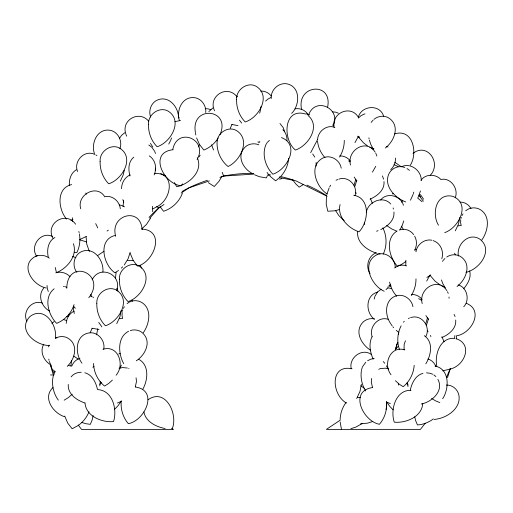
<?xml version="1.0" encoding="UTF-8"?>
<svg xmlns="http://www.w3.org/2000/svg" width="513" height="513" viewBox="0 0 513 513"><rect width="100%" height="100%" fill="white"/><g stroke="black" fill="none" stroke-linecap="round" stroke-linejoin="round"><path stroke-width="0.77" d="M66.767 288.312C67.383 257.09 107.608 273.775 88.768 297.752M115.431 278.514L116.098 272.416M123.062 206.264L123.627 200.769M458.346 256.025C456.301 244.265 469.062 231.876 479.963 239.231C493.891 250.068 479.508 269.505 465.913 272.345M205.764 112.539C206.489 105.466 200.993 97.868 193.651 97.605C181.871 96.861 176.235 110.59 179.383 120.491M344.281 140.344C344.377 146.237 342.639 152.085 339.548 157.081M415.992 278.841C416.088 284.728 414.357 290.576 411.259 295.571M422.75 403.648C421.821 416.819 405.924 423.328 394.253 422.173C390.149 409.945 395.523 389.899 410.932 390.297M55.423 338.426C57.578 324.864 44.08 305.607 29.921 316.559C16.935 329.84 35.474 345.647 49.402 345.512M68.261 384.436C67.479 394.042 76.86 400.384 84.953 402.987M71.467 360.626L70.974 365.763M100.279 381.403L99.817 385.923M72.583 217.781L72.538 221.469M121.575 188.688C121.51 182.904 124.8 177.254 130.161 174.907M121.267 400.736C120.414 408.919 122.921 417.486 128.378 423.693C145.064 420.474 158.895 390.335 135.355 386.994M340.132 419.454C340.363 413.331 342.389 407.2 346.198 402.365M316.066 166.084L316.136 162.403M152.733 211.792L152.457 206.271M396.927 343.825L395.574 349.795M96.585 334.829L97.752 328.807M259.642 142.588L259.758 141.364M361.37 384.205L359.985 391.438L356.702 398.486M414.196 365.307C413.613 373.515 409.656 381.518 403.205 386.687L399.217 384.166L395.388 380.704M326.403 196.633L326.236 204.341L327.807 211.228L334.938 210.798L339.542 209.516M103.741 349.167C105.511 340.876 97.996 331.68 89.384 332.873C74.93 334.848 74.757 353.669 81.952 363.198M121.209 310.371L119.862 316.976L116.727 323.626M261.008 106.589L260.444 110.224M288.665 158.216C288.197 164.756 285.523 171.098 281.156 175.991M459.795 217.563L458.442 224.168L455.307 230.812M357.696 231.28C356.169 242.053 366.718 250.049 375.914 252.935M361.357 370.886C360.357 377.812 361.947 385.051 365.673 390.97M122.165 312.468L122.03 315.546L122.613 318.56M460.745 219.66L460.616 222.732L461.193 225.752M73.75 306.171L73.526 309.871L74.295 313.481M454.454 338.715L454.896 335.566M66.209 323.389C66.466 318.246 69.505 313.347 74.193 311.122M317.592 139.356C318.06 131.213 326.928 124.268 334.848 127.384M405.898 260.238L405.77 265.753M93.186 415.581L92.148 420.006L90.326 424.354L85.613 423.655L81.823 422.449M371.72 378.421L371.29 382.108L372.496 387.495M355.785 179.274L354.041 185.174M427.496 317.765L425.752 323.665M172.804 149.309C177.62 126.249 208.567 139.671 197.107 159.434M124.293 170.252L123.152 175.029L120.324 181.14M415.953 251.806C416.947 244.541 424.565 238.616 431.863 240.225M130.167 252.281L128.109 258.699L124.274 264.971M441.783 258.751C443.969 252.377 441.231 244.618 435.171 241.476M155.683 168.142L155.15 170.13M361.428 370.277L362.281 367.321M354.765 186.636L356.824 180.217M410.285 390.13C411.798 383.185 415.447 375.292 422.956 373.368M426.483 325.133L428.541 318.708M354.945 195.703C358.273 186.238 348.654 175.606 338.881 179.159M374.189 299.041L374.823 296.674M340.061 204.559C336.996 216.781 348.109 228.202 359.017 231.844C368.635 222.001 370.809 198.108 353.739 195.248M53.532 374.804C51.165 383.378 53.095 392.964 58.309 400.134M122.402 311.263L122.716 310.07M460.982 218.448L461.296 217.256M397.825 342.299L395.26 349.558M172.272 428.611C178.28 414.209 165.481 387.334 148.02 399.787M326.864 194.222L329.154 187.88M403.737 220.917L402.256 225.464L400.044 229.689M413.331 193.664L413.76 192.125M420.48 190.958L417.98 197.665M259.655 113.193L260.328 110.827M120.228 368.033L121.337 365.153M119.907 148.661C122.857 141.184 117.952 131.52 109.872 130.238C97.342 128.314 90.73 143.172 94.437 153.611M116.618 290.614C122.729 274.692 99.625 264.067 92.141 279.848M327.544 107.48C333.194 81.259 296.174 84.254 301.58 109.391M455.198 197.8C458.923 188.957 450.824 177.427 441.084 179.409M386.013 409.393L386.667 406.379L386.558 402.756M154.163 174.895C157.113 168.411 155.561 159.78 149.27 155.888M69.005 314.091L68.287 316.335L66.696 316.374M198.55 146.994L199.326 144.66M48.568 346.923L49.158 345.172M74.09 304.607C71.461 313.045 64.843 320.112 56.629 323.363C48.151 314.809 43.233 297.284 54.16 288.787M333.238 125.602C341.325 109.038 316.136 96.438 308.903 114.155M366.269 212.465C367.975 201.551 383.211 195.19 390.752 204.033M135.285 386.892L136.49 381.505L136.06 377.825M413.112 194.427L410.458 200.205M170.694 140.267L171.56 137.971M358.305 117.439C361.165 105.255 380.21 103.793 383.66 116.413M414.908 249.703C416.986 245.445 417.043 240.225 414.6 236.102M425.809 336.509C431.209 326.884 421.455 313.687 410.599 317.65M375.054 296.123L377.53 292.044L381.101 289.223M92.225 328.224L90.147 332.668M182.429 193.164C179.306 201.654 172.15 208.528 163.532 211.285L160.691 207.457M232.017 124.441L230.228 128.34M446.502 377.376L450.228 368.603A206.938 206.938 0 0 1 447.477 377.696M383.211 254.159C387.148 245.971 386.905 235.999 382.884 227.887M89.006 411.766C86.915 417.114 83.26 421.821 78.617 425.2M219.968 134.739C231.607 108.519 190.4 104.678 195.415 132.534M267.344 175.754L266.388 177.908L259.347 176.709L254.499 174.728M405.475 340.779L404.167 344.249L404.039 349.77M358.279 136.567L354.951 142.608M429.997 275.058L426.662 281.105M401.128 325.819C397.351 333.117 396.729 341.985 399.518 349.719M43.72 344.236C39.437 351.777 43.919 361.049 51.011 365.038M71.807 366.006C73.205 362.447 76.116 359.356 79.913 358.433M170.431 140.825L168.732 144.082M410.355 165.18C418.037 153.066 412.984 128.147 394.664 133.893M375.779 166.283L372.425 172.144M266.189 144.082C261.515 154.054 265.401 166.584 272.833 174.196C287.152 169.758 300.464 145.038 281.477 137.567M372.06 336.695C368.488 343.672 370.072 352.2 373.182 359.068M221.674 176.716L219.019 181.256L214.287 186.501L208.278 182.647M310.66 152.682L317.694 139.318M142.922 389.014C148.026 379.902 149.411 364.833 138.619 359.241M150.553 218.172L146.545 224.335L141.626 228.978M362.499 366.744L365.769 362.274M442.655 398.761C449.394 388.565 449.837 368.873 435.03 366.07M425.828 363.8C431.035 355.528 433.716 342.062 424.302 335.682M329.718 186.796L330.635 185.193M119.446 138.452L121.523 135.4L124.845 132.681M54.237 373.098L55.173 371.502M199.204 156.805L200.147 155.202M123.428 308.358L124.364 306.755M462.008 215.543L462.95 213.94M116.098 375.208C125.307 364.634 118.022 344.531 102.953 349.289M120.844 401.666L118.067 405.712L114.662 409.259M430.195 175.388C441.93 163.198 427.246 142.082 413.003 153.381M218.224 137.978C214.87 143.396 209.759 147.712 203.834 150.065L199.448 144.429L196.607 137.939M143.242 332.809C149.302 324.306 152.31 309.467 142.184 302.747C137.612 299.714 131.232 299.958 127.083 303.638M481.822 239.994C487.889 231.491 490.89 216.659 480.771 209.932C476.192 206.899 469.812 207.143 465.663 210.824M266.536 143.576L267.228 142.556M389.162 286.126L390.515 284.157M182.5 183.878L181.134 185.828C163.185 183.737 148.161 152.246 173.195 149.713M291.666 113.418C300.028 105.056 300.721 86.768 286.959 83.824C278.674 82.285 270.383 90.108 271.268 98.483M371.136 122.408L373.156 120.068M442.488 261.399L443.219 260.399M236.673 97.156L237.416 96.175M463.733 306.793C470.049 300.22 467.272 287.216 458.154 284.901M208.862 111.59L212.94 107.903M99.759 384.372L101.407 382.538M425.245 423.231L420.442 429.375L326.409 429.375L340.324 420.089M395.747 349.026L398.242 346.301M71.076 376.927C73.397 373.759 77.444 372.265 81.272 372.226M43.868 287.953C37.366 295.27 41.444 306.806 49.569 311.064M149.828 218.172L158.729 208.034L164.006 204.514M463.649 288.768C467.766 283.945 471.562 277.392 469.619 270.858M267.645 142.095L269.415 140.376M401.358 202.225L402.602 200.846M358.42 118.073L360.889 115.765L363.736 114.252M380.684 199.987C386.847 191.824 400.986 195.729 403.436 205.258M421.051 180.178C425.553 173.76 435.466 173.856 440.705 179.281M67.261 366.397C74.532 359.581 78.598 345.916 69.242 339.061C65.44 335.957 59.899 335.829 55.667 338.105M403.436 322.19L404.289 321.298M390.739 169.63C393.952 166.725 395.792 162.364 395.401 158.03M443.585 259.899L444.874 258.558M385.988 289.685L387.648 287.973M51.909 323.472L54.006 321.6M121.35 268.113L122.665 266.824M112.392 380.101L108.564 383.564L104.575 386.084C97.823 380.659 93.744 372.117 93.552 363.48M265.593 101.08L268.325 98.817L270.845 97.579M72.23 394.196L68.543 397.453L64.17 400.198M133.778 157.19C128.218 161.691 128.109 169.643 130.033 175.959M52.999 387.527C42.29 397.434 52.942 412.946 64.298 416.627M279.45 177.761L275.616 180.852L270.056 176.228M385.314 148.02C393.869 141.588 400.127 126.935 390.143 118.971C385.629 115.085 378.485 115.528 374.054 119.292M457.032 286.517C465.586 280.085 471.845 265.426 461.86 257.468C457.647 253.845 451.183 253.993 446.708 257.039M92.866 367.276L94.078 366.269M103.998 251.248L97.714 255.545M372.977 149.578L373.939 148.808M136.278 360.812C144.833 355.4 151.649 342.447 143.467 333.854C140.261 330.141 134.823 329.057 130.257 330.558M405.757 261.617L401.788 264.266L397.434 266.209C388.925 257.18 384.821 238.596 397.075 231.01M118.516 270.473L114.874 272.775C103.062 264.631 97.528 239.385 115.457 235.352M303.189 184.642L299.201 187.162L295.744 183.885L292.878 180.063M430.843 274.968L426.854 277.488M433.434 418.884C428.81 422.34 423.244 424.597 417.454 424.956L415.633 420.609L414.709 416.787M392.355 193.965L393.368 193.266M156.625 206.867C171.669 199.948 175.901 172.278 154.714 173.49M362.402 423.411L355.984 427.034L350.918 428.663M181.16 193.061L189.079 187.777L209.368 180.903M394.638 267.94C397.953 265.298 402.551 264.342 406.565 265.875M107.05 231.036L108.371 230.164M78.348 425.399L72.141 428.772L67.748 423.142L64.715 416.069M76.437 169.739C70.8 172.862 68.922 179.685 69.358 185.732M86.485 236.378L79.784 239.52M54.91 237.481C47.991 241.181 46.709 249.966 48.254 256.981M367.603 360.748L370.822 359.158L374.195 358.504M156.343 207.047L152.861 208.881M70.839 220.507L72.91 219.378M401.538 166.744C410.676 162.223 421.744 170.835 421.244 180.717M378.741 369.315L379.941 368.783M380.774 229.587C387.507 226.336 394.773 220.269 393.952 211.997M128.609 331.238C117.028 337.188 118.182 353.848 123.748 363.704M35.673 256.263C19.18 264.855 32.325 285.324 46.189 287.998M121.062 401.493L117.432 403.006M377.337 254.551C360.767 262.22 371.002 285.497 384.186 291.256M370.065 199.108C377.132 196.139 384.814 190.073 384 181.544M118.74 354.073L120.17 353.412M441.776 337.599C448.843 334.63 456.532 328.564 455.717 320.035M375.939 252.864C368.122 256.07 365.371 266.702 370.046 273.596M56.379 272.692C67.184 268.325 77.771 255.827 73.378 243.713M137.657 266.144C154.086 261.822 165.898 230.837 142.184 229.067M444.745 232.62C458.744 227.881 471.338 203.565 452.671 196.306C436.133 192.484 431.388 213.838 438.5 225.194M336.047 180.255L337.753 179.524M408.329 318.502L409.47 318.015M450.215 369.033C464.816 365.737 473.191 344.223 456.192 338.715M174.882 121.671L180.467 120.491M457.096 335.72C471.652 333.136 484.189 310.307 466.298 303.292M372.752 421.5L367.693 423.122L360.581 423.834M414.395 250.184L416.601 249.536M219.885 177.338L223.642 176.062L253.723 174.106M376.555 231.196L378.075 230.703M449.786 369.193L442.815 370.822M37.321 255.737C41.406 254.679 45.971 255.557 49.306 258.161M35.602 256.282L37.462 255.692M55.802 272.807C60.765 271.197 66.459 272.858 70.025 276.603M119.022 368.321L122.485 367.558L127.378 368.026M377.895 254.358C386.077 251.453 395.382 258.924 395.247 267.42M364.192 114.098L365.019 113.886M380.402 368.629L385.295 368.161L388.758 368.924M421.288 404.013C431.997 401.961 444.155 390.855 437.897 379.37M399.261 230.029C404.436 228.08 410.49 230.113 413.658 234.588M279.591 179.165L281.881 178.607M458.154 225.925L460.501 225.476M119.574 318.733L121.921 318.291M377.671 292.07C365.448 295.129 365.243 312.314 374.375 319.278M71.64 184.597C55.962 187.995 58.097 209.413 66.568 219.077M104.524 196.787C112.052 194.735 119.664 201.237 120.292 208.708M295.02 108.865C299.816 107.884 304.902 109.942 307.665 113.982M127.634 260.418L133.457 260.636M434.229 419.416C446.233 418.563 461.482 408.624 458.859 395.029C457.654 389.322 452.261 384.705 446.31 385.071M372.425 387.597C348.885 390.932 362.717 421.07 379.396 424.296C384.859 418.089 387.366 409.521 386.513 401.333M388.764 285.965L391.162 285.965M50.466 374.952L53.859 374.952M171.945 428.329L173.137 429.375L81.516 429.375L78.22 424.988M260.707 91.141C264.759 90.827 268.78 92.744 271.191 95.989M205.181 108.673L207.983 108.833L210.946 109.692M453.864 338.317C439.891 337.695 434.44 354.945 436.807 366.359M332.45 111.796L335.893 112.212L338.343 113.2M460.103 202.122C464.592 201.898 468.799 204.636 471.005 208.438M339.753 155.862C343.806 155.875 348.019 157.6 350.334 161.044M411.471 294.353C415.517 294.366 419.737 296.097 422.045 299.534M426.508 372.823L430.067 373.278L432.664 374.233M357.51 397.299L360.472 397.716M119.234 204.988L121.453 205.412L124.499 206.854M98.041 389.623C112.751 390.624 117.4 409.592 113.527 421.571C101.856 422.725 85.96 416.216 85.03 403.045M238 125.602L231.754 124.473M74.526 252.287L76.905 252.486C79.688 246.759 80.56 240.122 79.38 233.864M98.996 329.461L91.955 328.256M55.712 337.695L56.898 337.843M374.387 318.9C369.616 317.816 364.486 319.766 361.639 323.748C354.759 332.931 362.12 344.909 370.463 350.187M63.452 286.344L64.382 286.498M68.678 365.442L71.211 366.16M378.53 253.608L380.082 253.858M165.128 428.502C156.17 426.931 145.666 421.686 143.897 411.933M267.837 175.241L270.171 175.709M279.508 177.569L295.847 180.826L327.147 196.28M388.918 287.947L391.759 288.742M388.206 319.336C378.28 315.816 368.578 327.3 372.181 336.759M63.355 319.528L66.786 320.574M42.348 303.08C31.774 299.214 22.008 311.763 26.907 321.369M404.828 349.892C390.476 345.217 382.563 364.121 391.041 374.759M352.008 368.789C329.647 363.967 331.43 394.465 346.39 403.064M72.602 256.487L75.911 257.738M404.834 167.52C398.511 164.904 390.9 168.405 388.488 174.734C384.064 186.61 395.234 198.076 405.687 201.923M394.01 164.622L398.114 166.533M386.443 146.41L388.008 146.962M427.868 359.036C431.664 359.959 434.575 363.044 435.973 366.603M79.791 239.821L86.639 241.963M84.825 372.765C92.334 374.695 95.982 382.583 97.496 389.527M433.152 240.591L434.678 241.245M65.279 286.729L66.876 287.363M439.814 402.59L435.454 400.8L431.593 398.402M373.406 148.802L369.802 147.225M396.408 230.997L391.772 228.978L386.687 225.521M445.117 287.293L441.513 285.715M390.348 403.609L386.719 402.089M258.847 144.826C253.723 142.62 246.997 143.98 243.726 148.693C236.826 157.408 243.701 169.11 252.338 173.535M94.745 154.426C84.382 149.309 73.256 161.377 77.585 171.528M52.55 236.499C40.873 230.715 29.376 246.362 36.776 256.353M90.339 295.937L91.455 296.379M305.69 114.066C283.381 107.057 282.445 139.683 295.443 150.065C308.332 145.66 321.01 126.288 308.056 115.489M418.627 298.694L421.795 300.278M306.28 113.796L309.179 115.034M332.462 124.935L333.937 125.557M165.481 175.914L160.729 173.535M178.37 116.938L179.108 117.33M128.692 368.533L129.032 368.712M95.828 154.913L96.906 155.522M92.539 296.867L93.616 297.476M400.89 166.533L394.856 162.294M440.16 284.927L435.191 281.316L430.388 275.744M348.551 160.883L350.084 161.787M371.483 354.586C362.197 347.455 348.59 357.785 351.213 368.667M417.736 198.121L422.161 201.789M433.831 374.881L435.877 376.548M78.175 359.081L73.769 356.105M406.969 168.546L409.483 170.342M148.789 145.012L151.777 147.205L154.612 151.213M364.634 388.623L360.876 385.77M367.385 145.814L363.48 142.819L358.67 137.253M327.211 194.049C315.995 186.86 308.255 165.596 322.914 158.01C329.821 154.419 338.638 159.267 340.792 166.385M398.928 332.539L396.183 330.321M357.869 136.407L359.119 137.388M156.863 206.534L158.729 208.034M344.185 220.725L338.869 215.627L335.528 210.49M383.198 361.575L384.84 363.268M279.976 123.524L283.298 127.731L284.619 131.758M393.118 409.861L389.713 406.315L386.937 402.269M355.528 192.452L356.413 193.318M427.239 330.949L428.131 331.808M406.373 383.14L408.021 384.974M236.756 96.412C226.663 84.158 207.618 96.739 214.581 110.821M148.655 121.19C139.324 109.808 120.985 119.933 125.82 133.88M282.868 129.667C285.818 132.469 287.171 136.605 286.998 140.613M137.112 265.561L133.265 260.508L130.231 253.435M73.763 306.543L75.385 308.294M325.005 157.735C320.901 153.182 318.137 147.334 317.547 141.21M396.722 296.225C393.138 292.282 390.643 287.363 389.604 282.144M241.674 123.075L239.468 120.196M101.882 326.858L98.733 322.427M104.37 196.178C96.111 183.827 76.36 195.286 80.765 208.804M392.843 326.723L393.618 327.672M53.544 369.995L55.013 371.88M312.686 153.977L314.751 157.055M75.616 224.207C65.946 210.279 44.945 223.367 52.942 238.205M419.05 195.472L423.36 201.199M356.772 181.012L354.169 177.068M428.483 319.503L425.886 315.559M267.061 172.432L268.485 174.394M152.791 146.936L150.431 143.416M358.516 117.541C351.091 104.171 331.045 112.956 334.059 127.262M391.053 324.222L392.099 325.742M76.905 272.39C71.82 266.176 73.718 255.468 81.016 251.864C93.526 245.881 104.139 260.392 102.889 272.025M403.442 229.567L401.442 226.13M140.28 265.529L141.723 268.145M131.783 300.24L132.425 301.253M375.163 152.181C366.558 138.074 346.538 150.2 350.482 165.071M446.874 290.679C438.269 276.565 418.249 288.691 422.193 303.568M373.464 149.437L371.008 144.903L369.392 140.254M445.181 287.934L442.719 283.394L441.462 279.925M370.54 198.736L372.348 203.295M441.943 336.695L444.059 341.793M390.746 323.697C384.282 314.886 384.577 298.495 397.184 295.616C404.295 293.834 411.804 299.65 412.952 306.671M382.384 175.876L383.653 179.204M454.095 314.373L455.076 316.547M97.771 227.907L95.687 223.604M174.324 182.59L176.735 186.706C189.098 184.334 203.481 171.118 197.274 157.748M419.326 194.626L420.429 196.825M89.345 251.421L86.787 244.169L86.075 236.826M454.614 253.21L455.377 254.91M447.471 291.698L448.227 293.398M375.753 153.207L376.26 154.336M386.443 365.756L386.949 366.885M125.986 134.477L126.73 136.169M48.293 291.448L47.292 288.537L47.023 285.472M51.108 365.891L49.402 361.511M117.971 291.166L116.849 288.184M430.439 335.431L430.914 336.573M54.243 374.227L50.466 364.865A206.938 206.938 0 0 0 53.051 374.009M211.548 144.801L213.562 150.014M222.2 172.342L223.642 176.062M123.774 202.334L122.838 199.634M154.881 151.765L155.477 153.515M376.76 252.909L377.273 254.41M150.636 117.067C148.174 110.622 151.309 102.125 158.03 99.791C169.341 95.553 178.678 107.518 178.556 118.016M85.883 193.029L86.274 194.203M393.105 207.951L393.452 209.086M376.516 154.9L376.863 156.087M387.2 367.449L387.552 368.635M55.237 267.485L56.392 272.326M341.427 429.208L340.157 421.923M91.461 296.758L90.929 294.353M78.829 231.472L79.13 232.658M340.94 166.981L341.241 168.174M48.754 359.132L49.056 360.325M368.879 137.85L369.136 139.055M258.097 141.588L258.315 142.8M195.511 133.143L195.812 134.964M115.681 236.307C109.487 214.928 140.543 206.168 142.127 229.638M407.963 386.526L407.54 382.615M398.37 332.507L398.498 334.348M388.02 286.761L388.123 288.344M364.602 222.732L364.698 224.579M398.454 383.288L398.55 385.128M449.029 297.008L449.048 298.239M456.557 335.746A206.938 206.938 0 0 1 456.185 338.933M307.794 114.226A206.938 206.938 0 0 1 309.313 114.668M358.023 136.15A206.938 206.938 0 0 1 359.376 136.977M420.436 194.574A206.938 206.938 0 0 1 423.578 199.204M173.137 429.375A139.792 139.792 0 0 1 171.829 428.49M149.02 217.409A139.792 139.792 0 0 1 160.518 206.495M182.083 191.471A139.792 139.792 0 0 1 207.496 180.281M221.327 176.543A139.792 139.792 0 0 1 253.736 173.42M267.933 174.433A139.792 139.792 0 0 1 270.306 174.747M279.752 176.408A139.792 139.792 0 0 1 293.596 180.082M306.934 185.129A139.792 139.792 0 0 1 326.589 195.684M96.822 303.305C96.515 311.532 99.586 319.913 105.441 325.749C119.17 321.452 131.86 299.419 116.22 289.999C107.493 285.279 96.078 293.616 96.822 303.305M100.112 161.358C99.811 169.579 102.876 177.96 108.73 183.795C122.46 179.499 135.15 157.465 119.51 148.045C110.782 143.326 99.368 151.662 100.112 161.358M119.439 279.175C119.131 287.395 122.203 295.777 128.058 301.612C141.787 297.316 154.477 275.282 138.831 265.862C130.11 261.149 118.689 269.479 119.439 279.175M148.52 124.3C148.212 132.521 151.277 140.902 157.138 146.737C170.861 142.441 183.558 120.408 167.911 110.994C159.19 106.274 147.77 114.604 148.52 124.3M236.615 99.522C236.313 107.743 239.379 116.124 245.233 121.959C258.962 117.663 271.659 95.63 256.013 86.21C247.292 81.49 235.871 89.826 236.615 99.522M217.166 140.831C216.262 150.469 220.539 160.441 228.067 166.507C240.61 160.736 251.088 139.446 236.384 130.501C228.676 125.961 218.172 132.283 217.166 140.831"/></g></svg>
